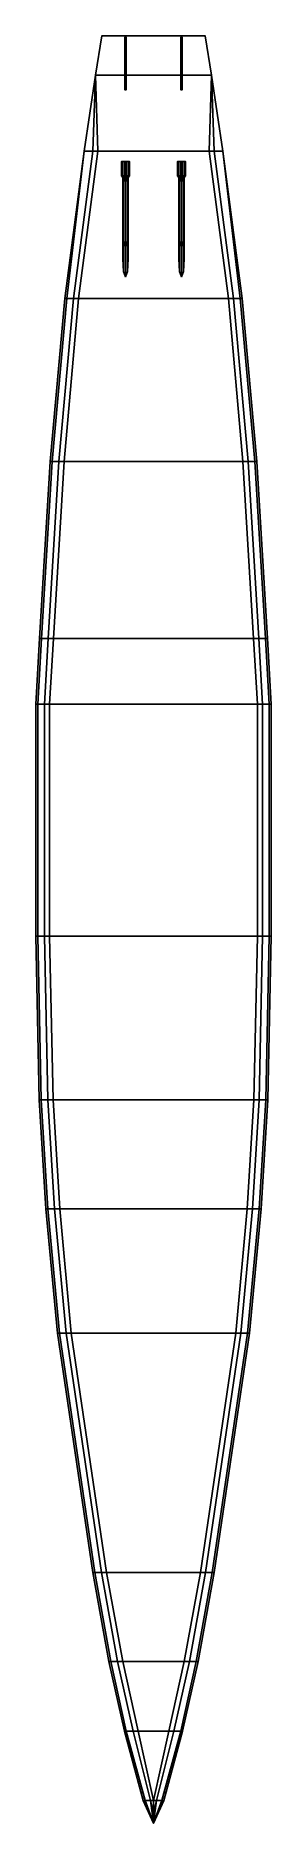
# Model space of a CAD drawing. Extents: x -3 to 3, y -22.5 to 22.9.
import ezdxf

# ---------------------------------------------------------------- set-up
doc = ezdxf.new("R2010")
doc.units = 0
doc.layers.add('UNDERWATER', color=1, linetype='CONTINUOUS')

msp = doc.modelspace()

# ---------------------------------------------------------------- linework, layer by layer
at = {"layer": 'UNDERWATER'}
for points in [[(-1.31, 22.87, -0.18), (1.31, 22.87, -0.18), (1.47, 21.87, -0.18), (-1.47, 21.87, -0.18)], [(-1.47, 21.87), (-1.31, 22.87), (-1.31, 22.87, -0.18), (-1.47, 21.87, -0.18)], [(-1.31, 22.87), (1.31, 22.87), (1.31, 22.87, -0.18), (-1.31, 22.87, -0.18)], [(-0.73, 22.83, -0.18), (-0.73, 22.83, -0.18), (-0.73, 21.5, -0.25), (-0.73, 21.57, -0.18)], [(-0.73, 22.83, -0.18), (-0.73, 22.83, -0.77), (-0.73, 21.5, -0.42), (-0.73, 21.5, -0.25)], [(-0.69, 22.83, -0.18), (-0.69, 22.83, -0.77), (-0.73, 22.83, -0.77), (-0.73, 22.83, -0.18)], [(-0.73, 22.83, -0.77), (-0.73, 22.75, -0.86), (-0.73, 21.74, -0.86), (-0.73, 21.5, -0.42)], [(-0.69, 22.83, -0.77), (-0.69, 22.75, -0.86), (-0.73, 22.75, -0.86), (-0.73, 22.83, -0.77)], [(-0.73, 21.74, -0.86), (-0.73, 22.75, -0.86), (-0.69, 22.75, -0.86), (-0.69, 21.74, -0.86)], [(-0.69, 21.5, -0.25), (-0.69, 22.83, -0.18), (-0.69, 22.83, -0.18), (-0.69, 21.57, -0.18)], [(-0.69, 21.5, -0.42), (-0.69, 22.83, -0.77), (-0.69, 22.83, -0.18), (-0.69, 21.5, -0.25)], [(-0.69, 21.74, -0.86), (-0.69, 22.75, -0.86), (-0.69, 22.83, -0.77), (-0.69, 21.5, -0.42)], [(0.73, 22.83, -0.18), (0.73, 22.83, -0.77), (0.69, 22.83, -0.77), (0.69, 22.83, -0.18)], [(0.69, 22.83, -0.18), (0.69, 22.83, -0.77), (0.69, 21.5, -0.42), (0.69, 21.5, -0.25)], [(0.73, 22.83, -0.77), (0.73, 22.75, -0.86), (0.69, 22.75, -0.86), (0.69, 22.83, -0.77)], [(0.69, 22.83, -0.77), (0.69, 22.75, -0.86), (0.69, 21.74, -0.86), (0.69, 21.5, -0.42)], [(0.69, 22.83, -0.18), (0.69, 22.83, -0.18), (0.69, 21.5, -0.25), (0.69, 21.57, -0.18)], [(0.69, 21.74, -0.86), (0.69, 22.75, -0.86), (0.73, 22.75, -0.86), (0.73, 21.74, -0.86)], [(0.73, 21.5, -0.42), (0.73, 22.83, -0.77), (0.73, 22.83, -0.18), (0.73, 21.5, -0.25)], [(0.73, 21.74, -0.86), (0.73, 22.75, -0.86), (0.73, 22.83, -0.77), (0.73, 21.5, -0.42)], [(0.73, 21.5, -0.25), (0.73, 22.83, -0.18), (0.73, 22.83, -0.18), (0.73, 21.57, -0.18)], [(1.31, 22.87), (1.47, 21.87), (1.47, 21.87, -0.18), (1.31, 22.87, -0.18)], [(-1.76, 19.94), (-1.47, 21.87), (-1.47, 21.87), (-1.54, 19.94, -0.17)], [(-1.54, 19.94, -0.17), (-1.47, 21.87, -0.18), (-1.47, 21.87, -0.18), (-1.41, 19.94, -0.23)], [(-1.47, 21.87), (-1.47, 21.87, -0.18), (-1.47, 21.87, -0.18), (-1.54, 19.94, -0.17)], [(-1.47, 21.87, -0.18), (1.47, 21.87, -0.18), (1.41, 19.94, -0.23), (-1.41, 19.94, -0.23)], [(1.47, 21.87, -0.18), (1.47, 21.87, -0.18), (1.54, 19.94, -0.17), (1.41, 19.94, -0.23)], [(1.47, 21.87), (1.54, 19.94, -0.17), (1.54, 19.94, -0.17), (1.47, 21.87, -0.18)], [(1.47, 21.87), (1.47, 21.87), (1.76, 19.94), (1.54, 19.94, -0.17)], [(-0.73, 21.5, -0.42), (-0.73, 21.74, -0.86), (-0.69, 21.74, -0.86), (-0.69, 21.5, -0.42)], [(-0.73, 21.57, -0.18), (-0.73, 21.5, -0.25), (-0.69, 21.5, -0.25), (-0.69, 21.57, -0.18)], [(-0.73, 21.5, -0.25), (-0.73, 21.5, -0.42), (-0.69, 21.5, -0.42), (-0.69, 21.5, -0.25)], [(0.69, 21.5, -0.42), (0.69, 21.74, -0.86), (0.73, 21.74, -0.86), (0.73, 21.5, -0.42)], [(0.69, 21.57, -0.18), (0.69, 21.5, -0.25), (0.73, 21.5, -0.25), (0.73, 21.57, -0.18)], [(0.69, 21.5, -0.25), (0.69, 21.5, -0.42), (0.73, 21.5, -0.42), (0.73, 21.5, -0.25)], [(-2.25, 16.2, -0.21), (-1.76, 19.94), (-1.76, 19.94), (-2.2, 16.2, -0.39)], [(-2.25, 16.2), (-1.76, 19.94), (-1.76, 19.94), (-2.25, 16.2, -0.21)], [(-2.2, 16.2, -0.39), (-1.76, 19.94), (-1.54, 19.94, -0.17), (-2.03, 16.2, -0.57)], [(-2.03, 16.2, -0.57), (-1.54, 19.94, -0.17), (-1.41, 19.94, -0.23), (-1.9, 16.2, -0.62)], [(-1.41, 19.94, -0.23), (1.41, 19.94, -0.23), (1.9, 16.2, -0.62), (-1.9, 16.2, -0.62)], [(-0.81, 19.32, -0.62), (-0.781, 19.32, -0.549), (-0.781, 19.68, -0.549), (-0.81, 19.68, -0.62)], [(-0.781, 19.32, -0.691), (-0.81, 19.32, -0.62), (-0.81, 19.68, -0.62), (-0.781, 19.68, -0.691)], [(-0.781, 19.32, -0.549), (-0.71, 19.32, -0.52), (-0.71, 19.68, -0.52), (-0.781, 19.68, -0.549)], [(-0.71, 19.32, -0.72), (-0.781, 19.32, -0.691), (-0.781, 19.68, -0.691), (-0.71, 19.68, -0.72)], [(-0.71, 19.643, -0.52), (-0.73, 19.65, -0.55), (-0.73, 19.413, -0.285), (-0.71, 19.432, -0.283)], [(-0.73, 19.65, -0.55), (-0.73, 19.41, -0.55), (-0.73, 19.194, -0.308), (-0.73, 19.413, -0.285)], [(-0.71, 19.32, -0.52), (-0.639, 19.32, -0.549), (-0.639, 19.68, -0.549), (-0.71, 19.68, -0.52)], [(-0.639, 19.32, -0.691), (-0.71, 19.32, -0.72), (-0.71, 19.68, -0.72), (-0.639, 19.68, -0.691)], [(-0.69, 19.65, -0.55), (-0.71, 19.643, -0.52), (-0.71, 19.432, -0.283), (-0.69, 19.413, -0.285)], [(-0.69, 19.41, -0.55), (-0.69, 19.65, -0.55), (-0.69, 19.413, -0.285), (-0.69, 19.194, -0.308)], [(-0.639, 19.32, -0.549), (-0.61, 19.32, -0.62), (-0.61, 19.68, -0.62), (-0.639, 19.68, -0.549)], [(-0.61, 19.32, -0.62), (-0.639, 19.32, -0.691), (-0.639, 19.68, -0.691), (-0.61, 19.68, -0.62)], [(0.639, 19.32, -0.691), (0.61, 19.32, -0.62), (0.61, 19.68, -0.62), (0.639, 19.68, -0.691)], [(0.61, 19.32, -0.62), (0.639, 19.32, -0.549), (0.639, 19.68, -0.549), (0.61, 19.68, -0.62)], [(0.71, 19.32, -0.72), (0.639, 19.32, -0.691), (0.639, 19.68, -0.691), (0.71, 19.68, -0.72)], [(0.639, 19.32, -0.549), (0.71, 19.32, -0.52), (0.71, 19.68, -0.52), (0.639, 19.68, -0.549)], [(0.69, 19.65, -0.55), (0.69, 19.41, -0.55), (0.69, 19.194, -0.308), (0.69, 19.413, -0.285)], [(0.71, 19.643, -0.52), (0.69, 19.65, -0.55), (0.69, 19.413, -0.285), (0.71, 19.432, -0.283)], [(0.781, 19.32, -0.691), (0.71, 19.32, -0.72), (0.71, 19.68, -0.72), (0.781, 19.68, -0.691)], [(0.71, 19.32, -0.52), (0.781, 19.32, -0.549), (0.781, 19.68, -0.549), (0.71, 19.68, -0.52)], [(0.73, 19.65, -0.55), (0.71, 19.643, -0.52), (0.71, 19.432, -0.283), (0.73, 19.413, -0.285)], [(0.73, 19.41, -0.55), (0.73, 19.65, -0.55), (0.73, 19.413, -0.285), (0.73, 19.194, -0.308)], [(0.81, 19.32, -0.62), (0.781, 19.32, -0.691), (0.781, 19.68, -0.691), (0.81, 19.68, -0.62)], [(0.781, 19.32, -0.549), (0.81, 19.32, -0.62), (0.81, 19.68, -0.62), (0.781, 19.68, -0.549)], [(1.41, 19.94, -0.23), (1.54, 19.94, -0.17), (2.03, 16.2, -0.57), (1.9, 16.2, -0.62)], [(1.54, 19.94, -0.17), (1.76, 19.94), (2.2, 16.2, -0.39), (2.03, 16.2, -0.57)], [(1.76, 19.94), (1.76, 19.94), (2.25, 16.2, -0.21), (2.2, 16.2, -0.39)], [(1.76, 19.94), (1.76, 19.94), (2.25, 16.2), (2.25, 16.2, -0.21)], [(-0.81, 19.32, -0.62), (-0.781, 19.32, -0.691), (-0.759, 19.27, -0.669), (-0.78, 19.27, -0.62)], [(-0.781, 19.32, -0.549), (-0.81, 19.32, -0.62), (-0.78, 19.27, -0.62), (-0.759, 19.27, -0.571)], [(-0.781, 19.32, -0.691), (-0.71, 19.32, -0.72), (-0.71, 19.27, -0.69), (-0.759, 19.27, -0.669)], [(-0.71, 19.32, -0.52), (-0.781, 19.32, -0.549), (-0.759, 19.27, -0.571), (-0.71, 19.27, -0.55)], [(-0.78, 17.208, -0.515), (-0.759, 17.527, -0.482), (-0.759, 19.27, -0.571), (-0.78, 19.27, -0.62)], [(-0.759, 16.889, -0.548), (-0.78, 17.208, -0.515), (-0.78, 19.27, -0.62), (-0.759, 19.27, -0.669)], [(-0.759, 17.527, -0.482), (-0.71, 17.659, -0.468), (-0.71, 19.27, -0.55), (-0.759, 19.27, -0.571)], [(-0.71, 16.757, -0.562), (-0.759, 16.889, -0.548), (-0.759, 19.27, -0.669), (-0.71, 19.27, -0.69)], [(-0.73, 19.41, -0.55), (-0.71, 19.363, -0.52), (-0.71, 19.175, -0.31), (-0.73, 19.194, -0.308)], [(-0.71, 19.363, -0.52), (-0.69, 19.41, -0.55), (-0.69, 19.194, -0.308), (-0.71, 19.175, -0.31)], [(-0.71, 19.32, -0.72), (-0.639, 19.32, -0.691), (-0.661, 19.27, -0.669), (-0.71, 19.27, -0.69)], [(-0.639, 19.32, -0.549), (-0.71, 19.32, -0.52), (-0.71, 19.27, -0.55), (-0.661, 19.27, -0.571)], [(-0.71, 17.659, -0.468), (-0.661, 17.527, -0.482), (-0.661, 19.27, -0.571), (-0.71, 19.27, -0.55)], [(-0.661, 16.889, -0.548), (-0.71, 16.757, -0.562), (-0.71, 19.27, -0.69), (-0.661, 19.27, -0.669)], [(-0.639, 19.32, -0.691), (-0.61, 19.32, -0.62), (-0.64, 19.27, -0.62), (-0.661, 19.27, -0.669)], [(-0.61, 19.32, -0.62), (-0.639, 19.32, -0.549), (-0.661, 19.27, -0.571), (-0.64, 19.27, -0.62)], [(-0.661, 17.527, -0.482), (-0.64, 17.208, -0.515), (-0.64, 19.27, -0.62), (-0.661, 19.27, -0.571)], [(-0.64, 17.208, -0.515), (-0.661, 16.889, -0.548), (-0.661, 19.27, -0.669), (-0.64, 19.27, -0.62)], [(0.639, 19.32, -0.549), (0.61, 19.32, -0.62), (0.64, 19.27, -0.62), (0.661, 19.27, -0.571)], [(0.61, 19.32, -0.62), (0.639, 19.32, -0.691), (0.661, 19.27, -0.669), (0.64, 19.27, -0.62)], [(0.71, 19.32, -0.52), (0.639, 19.32, -0.549), (0.661, 19.27, -0.571), (0.71, 19.27, -0.55)], [(0.639, 19.32, -0.691), (0.71, 19.32, -0.72), (0.71, 19.27, -0.69), (0.661, 19.27, -0.669)], [(0.661, 16.889, -0.548), (0.64, 17.208, -0.515), (0.64, 19.27, -0.62), (0.661, 19.27, -0.669)], [(0.64, 17.208, -0.515), (0.661, 17.527, -0.482), (0.661, 19.27, -0.571), (0.64, 19.27, -0.62)], [(0.71, 16.757, -0.562), (0.661, 16.889, -0.548), (0.661, 19.27, -0.669), (0.71, 19.27, -0.69)], [(0.661, 17.527, -0.482), (0.71, 17.659, -0.468), (0.71, 19.27, -0.55), (0.661, 19.27, -0.571)], [(0.69, 19.41, -0.55), (0.71, 19.363, -0.52), (0.71, 19.175, -0.31), (0.69, 19.194, -0.308)], [(0.71, 19.363, -0.52), (0.73, 19.41, -0.55), (0.73, 19.194, -0.308), (0.71, 19.175, -0.31)], [(0.781, 19.32, -0.549), (0.71, 19.32, -0.52), (0.71, 19.27, -0.55), (0.759, 19.27, -0.571)], [(0.71, 19.32, -0.72), (0.781, 19.32, -0.691), (0.759, 19.27, -0.669), (0.71, 19.27, -0.69)], [(0.759, 16.889, -0.548), (0.71, 16.757, -0.562), (0.71, 19.27, -0.69), (0.759, 19.27, -0.669)], [(0.71, 17.659, -0.468), (0.759, 17.527, -0.482), (0.759, 19.27, -0.571), (0.71, 19.27, -0.55)], [(0.81, 19.32, -0.62), (0.781, 19.32, -0.549), (0.759, 19.27, -0.571), (0.78, 19.27, -0.62)], [(0.781, 19.32, -0.691), (0.81, 19.32, -0.62), (0.78, 19.27, -0.62), (0.759, 19.27, -0.669)], [(0.78, 17.208, -0.515), (0.759, 16.889, -0.548), (0.759, 19.27, -0.669), (0.78, 19.27, -0.62)], [(0.759, 17.527, -0.482), (0.78, 17.208, -0.515), (0.78, 19.27, -0.62), (0.759, 19.27, -0.571)], [(-2.25, 16.2, -0.21), (-2.2, 16.2, -0.39), (-2.57, 12.07, -0.66), (-2.62, 12.07, -0.48)], [(-2.25, 16.2), (-2.25, 16.2, -0.21), (-2.62, 12.07, -0.48), (-2.62, 12.07)], [(-2.2, 16.2, -0.39), (-2.03, 16.2, -0.57), (-2.4, 12.07, -0.84), (-2.57, 12.07, -0.66)], [(-2.03, 16.2, -0.57), (-1.9, 16.2, -0.62), (-2.27, 12.07, -0.89), (-2.4, 12.07, -0.84)], [(-1.9, 16.2, -0.62), (1.9, 16.2, -0.62), (2.27, 12.07, -0.89), (-2.27, 12.07, -0.89)], [(1.9, 16.2, -0.62), (2.03, 16.2, -0.57), (2.4, 12.07, -0.84), (2.27, 12.07, -0.89)], [(2.03, 16.2, -0.57), (2.2, 16.2, -0.39), (2.57, 12.07, -0.66), (2.4, 12.07, -0.84)], [(2.2, 16.2, -0.39), (2.25, 16.2, -0.21), (2.62, 12.07, -0.48), (2.57, 12.07, -0.66)], [(2.25, 16.2, -0.21), (2.25, 16.2), (2.62, 12.07), (2.62, 12.07, -0.48)], [(-2.62, 12.07, -0.48), (-2.57, 12.07, -0.66), (-2.84, 7.58, -0.66), (-2.89, 7.58, -0.48)], [(-2.62, 12.07), (-2.62, 12.07, -0.48), (-2.89, 7.58, -0.48), (-2.89, 7.58)], [(-2.57, 12.07, -0.66), (-2.4, 12.07, -0.84), (-2.67, 7.58, -0.84), (-2.84, 7.58, -0.66)], [(-2.4, 12.07, -0.84), (-2.27, 12.07, -0.89), (-2.54, 7.58, -0.89), (-2.67, 7.58, -0.84)], [(-2.27, 12.07, -0.89), (2.27, 12.07, -0.89), (2.54, 7.58, -0.89), (-2.54, 7.58, -0.89)], [(2.27, 12.07, -0.89), (2.4, 12.07, -0.84), (2.67, 7.58, -0.84), (2.54, 7.58, -0.89)], [(2.4, 12.07, -0.84), (2.57, 12.07, -0.66), (2.84, 7.58, -0.66), (2.67, 7.58, -0.84)], [(2.57, 12.07, -0.66), (2.62, 12.07, -0.48), (2.89, 7.58, -0.48), (2.84, 7.58, -0.66)], [(2.62, 12.07, -0.48), (2.62, 12.07), (2.89, 7.58), (2.89, 7.58, -0.48)], [(-2.89, 7.58, -0.48), (-2.84, 7.58, -0.66), (-2.94, 5.91, -0.66), (-2.99, 5.91, -0.48)], [(-2.89, 7.58), (-2.89, 7.58, -0.48), (-2.99, 5.91, -0.48), (-2.99, 5.91)], [(-2.84, 7.58, -0.66), (-2.67, 7.58, -0.84), (-2.77, 5.91, -0.84), (-2.94, 5.91, -0.66)], [(-2.67, 7.58, -0.84), (-2.54, 7.58, -0.89), (-2.64, 5.91, -0.89), (-2.77, 5.91, -0.84)], [(-2.54, 7.58, -0.89), (2.54, 7.58, -0.89), (2.64, 5.91, -0.89), (-2.64, 5.91, -0.89)], [(2.54, 7.58, -0.89), (2.67, 7.58, -0.84), (2.77, 5.91, -0.84), (2.64, 5.91, -0.89)], [(2.67, 7.58, -0.84), (2.84, 7.58, -0.66), (2.94, 5.91, -0.66), (2.77, 5.91, -0.84)], [(2.84, 7.58, -0.66), (2.89, 7.58, -0.48), (2.99, 5.91, -0.48), (2.94, 5.91, -0.66)], [(2.89, 7.58, -0.48), (2.89, 7.58), (2.99, 5.91), (2.99, 5.91, -0.48)], [(-2.99, 5.91), (-2.99, 5.91, -0.48), (-2.99, 0.03, -0.48), (-2.99, 0.03)], [(-2.99, 5.91, -0.48), (-2.94, 5.91, -0.66), (-2.94, 0.03, -0.66), (-2.99, 0.03, -0.48)], [(-2.94, 5.91, -0.66), (-2.77, 5.91, -0.84), (-2.77, 0.03, -0.84), (-2.94, 0.03, -0.66)], [(-2.77, 5.91, -0.84), (-2.64, 5.91, -0.89), (-2.64, 0.03, -0.89), (-2.77, 0.03, -0.84)], [(-2.64, 5.91, -0.89), (2.64, 5.91, -0.89), (2.64, 0.03, -0.89), (-2.64, 0.03, -0.89)], [(2.64, 5.91, -0.89), (2.77, 5.91, -0.84), (2.77, 0.03, -0.84), (2.64, 0.03, -0.89)], [(2.77, 5.91, -0.84), (2.94, 5.91, -0.66), (2.94, 0.03, -0.66), (2.77, 0.03, -0.84)], [(2.94, 5.91, -0.66), (2.99, 5.91, -0.48), (2.99, 0.03, -0.48), (2.94, 0.03, -0.66)], [(2.99, 5.91, -0.48), (2.99, 5.91), (2.99, 0.03), (2.99, 0.03, -0.48)], [(-2.99, 0.03), (-2.99, 0.03, -0.48), (-2.9, -4.13, -0.48), (-2.9, -4.13)], [(-2.99, 0.03, -0.48), (-2.94, 0.03, -0.66), (-2.85, -4.13, -0.66), (-2.9, -4.13, -0.48)], [(-2.94, 0.03, -0.66), (-2.77, 0.03, -0.84), (-2.68, -4.13, -0.84), (-2.85, -4.13, -0.66)], [(-2.77, 0.03, -0.84), (-2.64, 0.03, -0.89), (-2.55, -4.13, -0.89), (-2.68, -4.13, -0.84)], [(-2.64, 0.03, -0.89), (2.64, 0.03, -0.89), (2.55, -4.13, -0.89), (-2.55, -4.13, -0.89)], [(2.64, 0.03, -0.89), (2.77, 0.03, -0.84), (2.68, -4.13, -0.84), (2.55, -4.13, -0.89)], [(2.77, 0.03, -0.84), (2.94, 0.03, -0.66), (2.85, -4.13, -0.66), (2.68, -4.13, -0.84)], [(2.94, 0.03, -0.66), (2.99, 0.03, -0.48), (2.9, -4.13, -0.48), (2.85, -4.13, -0.66)], [(2.99, 0.03, -0.48), (2.99, 0.03), (2.9, -4.13), (2.9, -4.13, -0.48)], [(-2.9, -4.13), (-2.9, -4.13, -0.48), (-2.73, -6.89, -0.48), (-2.73, -6.89)], [(-2.9, -4.13, -0.48), (-2.85, -4.13, -0.66), (-2.68, -6.89, -0.66), (-2.73, -6.89, -0.48)], [(-2.85, -4.13, -0.66), (-2.68, -4.13, -0.84), (-2.51, -6.89, -0.84), (-2.68, -6.89, -0.66)], [(-2.68, -4.13, -0.84), (-2.55, -4.13, -0.89), (-2.38, -6.89, -0.89), (-2.51, -6.89, -0.84)], [(-2.55, -4.13, -0.89), (2.55, -4.13, -0.89), (2.38, -6.89, -0.89), (-2.38, -6.89, -0.89)], [(2.55, -4.13, -0.89), (2.68, -4.13, -0.84), (2.51, -6.89, -0.84), (2.38, -6.89, -0.89)], [(2.68, -4.13, -0.84), (2.85, -4.13, -0.66), (2.68, -6.89, -0.66), (2.51, -6.89, -0.84)], [(2.85, -4.13, -0.66), (2.9, -4.13, -0.48), (2.73, -6.89, -0.48), (2.68, -6.89, -0.66)], [(2.9, -4.13, -0.48), (2.9, -4.13), (2.73, -6.89), (2.73, -6.89, -0.48)], [(-2.73, -6.89, -0.48), (-2.68, -6.89, -0.66), (-2.39, -10.05, -0.66), (-2.44, -10.05, -0.48)], [(-2.73, -6.89), (-2.73, -6.89, -0.48), (-2.44, -10.05, -0.48), (-2.44, -10.05)], [(-2.68, -6.89, -0.66), (-2.51, -6.89, -0.84), (-2.22, -10.05, -0.84), (-2.39, -10.05, -0.66)], [(-2.51, -6.89, -0.84), (-2.38, -6.89, -0.89), (-2.09, -10.05, -0.89), (-2.22, -10.05, -0.84)], [(-2.38, -6.89, -0.89), (2.38, -6.89, -0.89), (2.09, -10.05, -0.89), (-2.09, -10.05, -0.89)], [(2.38, -6.89, -0.89), (2.51, -6.89, -0.84), (2.22, -10.05, -0.84), (2.09, -10.05, -0.89)], [(2.51, -6.89, -0.84), (2.68, -6.89, -0.66), (2.39, -10.05, -0.66), (2.22, -10.05, -0.84)], [(2.68, -6.89, -0.66), (2.73, -6.89, -0.48), (2.44, -10.05, -0.48), (2.39, -10.05, -0.66)], [(2.73, -6.89, -0.48), (2.73, -6.89), (2.44, -10.05), (2.44, -10.05, -0.48)], [(-2.44, -10.05), (-2.44, -10.05, -0.48), (-1.54, -16.12, -0.48), (-1.54, -16.12)], [(-2.44, -10.05, -0.48), (-2.39, -10.05, -0.66), (-1.49, -16.12, -0.66), (-1.54, -16.12, -0.48)], [(-2.39, -10.05, -0.66), (-2.22, -10.05, -0.84), (-1.32, -16.12, -0.84), (-1.49, -16.12, -0.66)], [(-2.22, -10.05, -0.84), (-2.09, -10.05, -0.89), (-1.19, -16.12, -0.89), (-1.32, -16.12, -0.84)], [(-2.09, -10.05, -0.89), (2.09, -10.05, -0.89), (1.19, -16.12, -0.89), (-1.19, -16.12, -0.89)], [(2.09, -10.05, -0.89), (2.22, -10.05, -0.84), (1.32, -16.12, -0.84), (1.19, -16.12, -0.89)], [(2.22, -10.05, -0.84), (2.39, -10.05, -0.66), (1.49, -16.12, -0.66), (1.32, -16.12, -0.84)], [(2.39, -10.05, -0.66), (2.44, -10.05, -0.48), (1.54, -16.12, -0.48), (1.49, -16.12, -0.66)], [(2.44, -10.05, -0.48), (2.44, -10.05), (1.54, -16.12), (1.54, -16.12, -0.48)], [(-1.54, -16.12), (-1.54, -16.12, -0.48), (-1.13, -18.38, -0.48), (-1.13, -18.38)], [(-1.54, -16.12, -0.48), (-1.49, -16.12, -0.66), (-1.08, -18.38, -0.66), (-1.13, -18.38, -0.48)], [(-1.49, -16.12, -0.66), (-1.32, -16.12, -0.84), (-0.91, -18.38, -0.84), (-1.08, -18.38, -0.66)], [(-1.32, -16.12, -0.84), (-1.19, -16.12, -0.89), (-0.78, -18.38, -0.89), (-0.91, -18.38, -0.84)], [(-1.19, -16.12, -0.89), (1.19, -16.12, -0.89), (0.78, -18.38, -0.89), (-0.78, -18.38, -0.89)], [(1.19, -16.12, -0.89), (1.32, -16.12, -0.84), (0.91, -18.38, -0.84), (0.78, -18.38, -0.89)], [(1.32, -16.12, -0.84), (1.49, -16.12, -0.66), (1.08, -18.38, -0.66), (0.91, -18.38, -0.84)], [(1.49, -16.12, -0.66), (1.54, -16.12, -0.48), (1.13, -18.38, -0.48), (1.08, -18.38, -0.66)], [(1.54, -16.12, -0.48), (1.54, -16.12), (1.13, -18.38), (1.13, -18.38, -0.48)], [(-1.13, -18.38, -0.48), (-1.08, -18.38, -0.66), (-0.69, -20.14, -0.61), (-0.74, -20.14, -0.43)], [(-1.13, -18.38), (-1.13, -18.38, -0.48), (-0.74, -20.14, -0.43), (-0.74, -20.14, 0.05)], [(-1.08, -18.38, -0.66), (-0.91, -18.38, -0.84), (-0.52, -20.14, -0.79), (-0.69, -20.14, -0.61)], [(-0.91, -18.38, -0.84), (-0.78, -18.38, -0.89), (-0.39, -20.14, -0.84), (-0.52, -20.14, -0.79)], [(-0.78, -18.38, -0.89), (0.78, -18.38, -0.89), (0.39, -20.14, -0.84), (-0.39, -20.14, -0.84)], [(0.78, -18.38, -0.89), (0.91, -18.38, -0.84), (0.52, -20.14, -0.79), (0.39, -20.14, -0.84)], [(0.91, -18.38, -0.84), (1.08, -18.38, -0.66), (0.69, -20.14, -0.61), (0.52, -20.14, -0.79)], [(1.08, -18.38, -0.66), (1.13, -18.38, -0.48), (0.74, -20.14, -0.43), (0.69, -20.14, -0.61)], [(1.13, -18.38, -0.48), (1.13, -18.38), (0.74, -20.14), (0.74, -20.14, -0.43)], [(-0.74, -20.14, 0.05), (-0.74, -20.14, -0.43), (-0.26, -21.9, -0.33), (-0.26, -21.9)], [(-0.74, -20.14, -0.43), (-0.69, -20.14, -0.61), (-0.21, -21.9, -0.51), (-0.26, -21.9, -0.33)], [(-0.69, -20.14, -0.61), (-0.52, -20.14, -0.79), (-0.08, -21.9, -0.69), (-0.21, -21.9, -0.51)], [(-0.52, -20.14, -0.79), (-0.39, -20.14, -0.84), (0, -21.9, -0.74), (-0.08, -21.9, -0.69)], [(-0.39, -20.14, -0.84), (0.39, -20.14, -0.84), (0, -21.9, -0.74)], [(0.39, -20.14, -0.84), (0.52, -20.14, -0.79), (0.08, -21.9, -0.69), (0, -21.9, -0.74)], [(0.52, -20.14, -0.79), (0.69, -20.14, -0.61), (0.21, -21.9, -0.51), (0.08, -21.9, -0.69)], [(0.69, -20.14, -0.61), (0.74, -20.14, -0.43), (0.26, -21.9, -0.33), (0.21, -21.9, -0.51)], [(0.74, -20.14, -0.43), (0.74, -20.14), (0.26, -21.9), (0.26, -21.9, -0.33)], [(-0.26, -21.9), (-0.26, -21.9, -0.33), (0, -22.48)], [(-0.26, -21.9, -0.33), (-0.21, -21.9, -0.51), (0, -22.48)], [(-0.21, -21.9, -0.51), (-0.08, -21.9, -0.69), (0, -22.48)], [(-0.08, -21.9, -0.69), (0, -21.9, -0.74), (0, -22.22, -0.71)], [(0, -22.48), (-0.08, -21.9, -0.69), (0, -22.43, -0.51)], [(0, -22.43, -0.51), (-0.08, -21.9, -0.69), (0, -22.22, -0.71)], [(0.26, -21.9, -0.33), (0.26, -21.9), (0, -22.48)], [(0.21, -21.9, -0.51), (0.26, -21.9, -0.33), (0, -22.48)], [(0.08, -21.9, -0.69), (0.21, -21.9, -0.51), (0, -22.48)], [(0, -22.43, -0.51), (0.08, -21.9, -0.69), (0, -22.48)], [(0, -22.22, -0.71), (0.08, -21.9, -0.69), (0, -22.43, -0.51)], [(0, -21.9, -0.74), (0.08, -21.9, -0.69), (0, -22.22, -0.71)]]:
    msp.add_3dface(points, dxfattribs=at)

doc.saveas('drawing.dxf')
